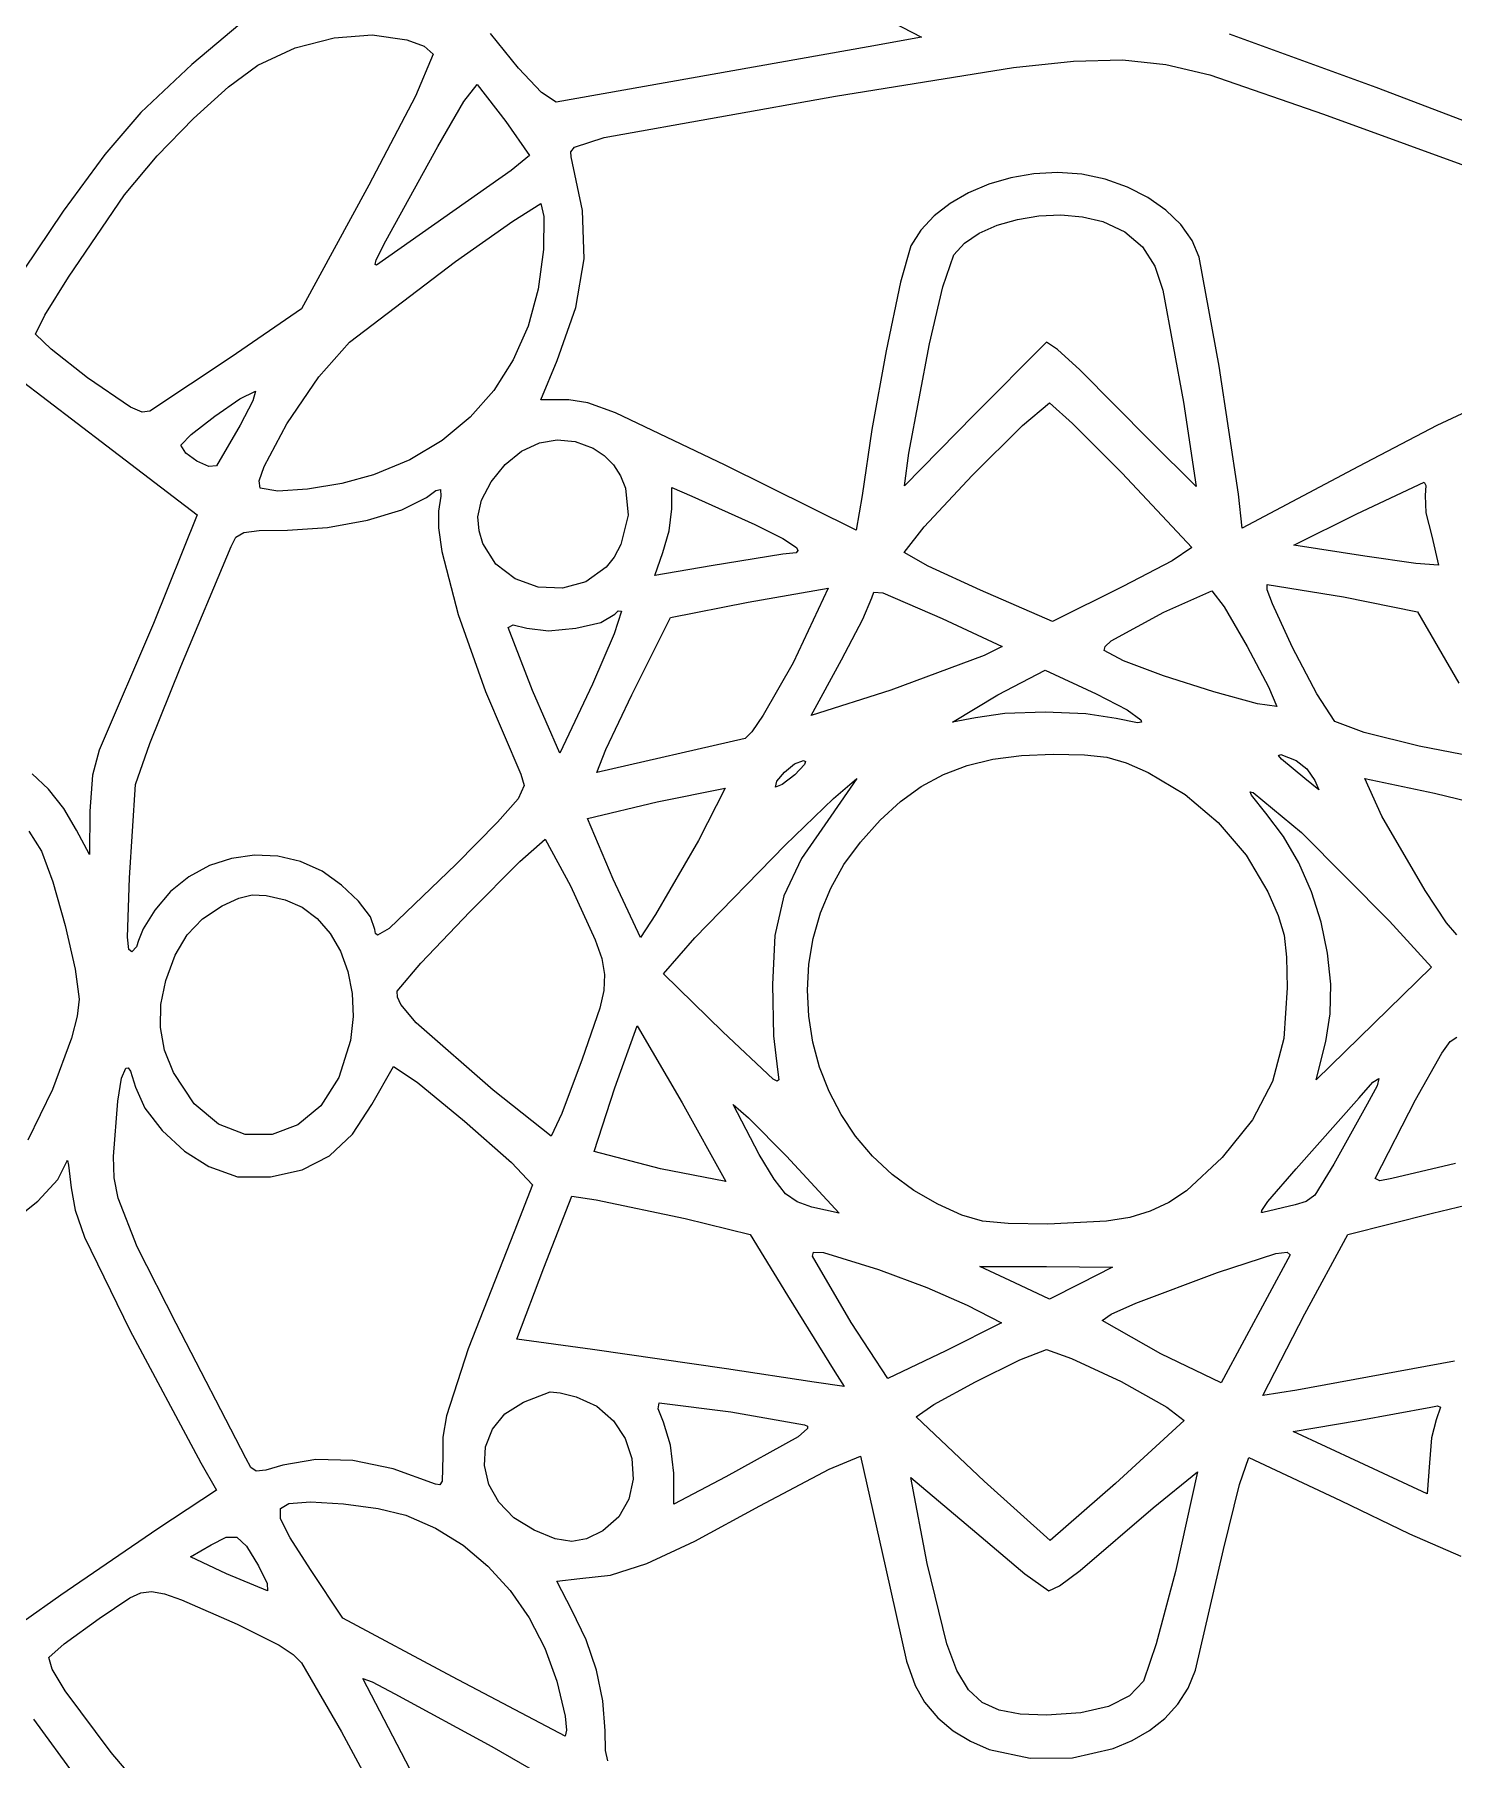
# Model space of a CAD drawing. Extents: x 0 to 238, y 7 to 276.
# Drawn here: x 49 to 131.6, y 98.1 to 198.5 of the extents above; entities that cross this region are included whole.
import ezdxf

# ---------------------------------------------------------------- set-up
doc = ezdxf.new("R2010")
doc.units = 0

msp = doc.modelspace()

# ---------------------------------------------------------------- linework, layer by layer
at = {"layer": 'Layer 1'}
for p, q in [((61.895484, 199.946047), (58.135081, 196.784267)), ((97.82589, 199.813768), (100.61284, 198.367378)), ((64.148185, 197.745055), (66.415336, 198.345329)), ((66.415336, 198.345329), (68.636184, 198.515655)), ((68.636184, 198.515655), (70.6619, 198.22627)), ((70.6619, 198.22627), (70.66189, 198.226257)), ((70.66189, 198.226257), (71.658488, 197.842611)), ((71.658488, 197.842611), (72.17884, 197.37959)), ((77.15307, 196.568213), (75.53029, 198.579043)), ((97.50839, 197.802933), (79.34029, 194.592653)), ((100.61284, 198.367378), (97.50839, 197.802933)), ((127.07113, 195.439325), (118.5339, 198.543775)), ((58.135081, 196.784267), (55.17505, 193.992897)), ((61.98356, 196.7446), (64.148185, 197.745055)), ((72.17884, 197.37959), (71.155784, 194.945422)), ((105.959042, 196.600609), (109.459884, 196.982395)), ((109.459884, 196.982395), (112.302983, 197.048747)), ((112.302983, 197.048747), (114.833538, 196.786024)), ((114.833538, 196.786024), (117.396749, 196.180582)), ((60.274791, 195.490584), (61.98356, 196.7446)), ((78.484804, 195.157098), (77.15307, 196.568213)), ((95.603333, 194.945307), (105.959042, 196.600609)), ((117.396749, 196.180582), (124.001933, 193.886977)), ((58.235292, 193.644564), (60.274791, 195.490584)), ((71.155784, 194.945422), (68.43939, 189.75959)), ((73.978024, 194.636738), (74.754137, 195.6157)), ((74.754137, 195.6157), (76.412197, 193.46375)), ((79.34029, 194.592653), (78.484804, 195.157098)), ((82.14487, 192.533188), (95.603333, 194.945307)), ((135.43197, 192.264325), (127.07113, 195.439325)), ((55.17505, 193.992897), (53.082086, 191.536128)), ((72.461077, 192.01736), (73.978024, 194.636738)), ((124.001933, 193.886977), (124.00199, 193.887089)), ((124.00199, 193.887089), (133.70338, 190.359309)), ((56.129648, 191.461199), (58.235292, 193.644564)), ((76.41219, 193.463755), (77.78802, 191.488195)), ((76.412197, 193.46375), (76.41219, 193.463755)), ((69.427187, 186.51402), (72.461077, 192.01736)), ((80.200184, 191.706571), (80.403031, 191.963782)), ((80.403031, 191.963782), (82.14487, 192.533188)), ((53.082086, 191.536128), (50.655084, 188.25584)), ((54.22244, 189.19515), (56.129648, 191.461199)), ((77.78802, 191.488195), (76.72969, 190.60625)), ((80.222233, 191.417527), (80.200184, 191.706571)), ((80.874321, 188.295466), (80.222233, 191.417527)), ((68.43939, 189.75959), (64.52355, 182.56292)), ((76.72969, 190.60625), (68.89802, 185.10291)), ((104.532561, 189.819499), (103.351236, 189.318582)), ((105.806903, 190.190604), (104.532561, 189.819499)), ((107.153177, 190.42115), (105.806903, 190.190604)), ((108.550301, 190.500387), (107.153177, 190.42115)), ((109.938056, 190.398136), (108.550301, 190.500387)), ((111.298112, 190.105717), (109.938056, 190.398136)), ((112.592849, 189.644625), (111.298112, 190.105717)), ((50.954831, 184.410602), (54.22244, 189.19515)), ((103.351236, 189.318582), (102.284013, 188.698603)), ((113.784646, 189.036358), (112.592849, 189.644625)), ((114.835884, 188.302415), (113.784646, 189.036358)), ((50.655084, 188.25584), (48.353757, 184.81018)), ((76.825611, 187.672182), (78.4583, 188.701303)), ((78.4583, 188.701303), (78.62146, 187.9296)), ((78.62146, 187.9296), (78.599411, 186.020193)), ((80.967478, 185.464436), (80.874321, 188.295466)), ((101.351974, 187.97031), (100.576206, 187.144452)), ((102.284013, 188.698603), (101.351974, 187.97031)), ((105.011391, 187.429688), (106.186721, 187.770822)), ((106.186721, 187.770822), (107.441426, 187.974703)), ((107.441426, 187.974703), (108.723416, 188.029342)), ((108.723416, 188.029342), (109.9806, 187.92275)), ((109.9806, 187.92275), (111.16089, 187.642939)), ((115.708941, 187.464292), (114.835884, 188.302415)), ((73.492954, 185.310222), (76.825611, 187.672182)), ((100.576206, 187.144452), (99.977791, 186.231777)), ((103.107216, 186.383617), (103.967526, 186.96329)), ((103.967526, 186.96329), (105.011391, 187.429688)), ((111.16089, 187.642939), (111.16089, 187.642919)), ((111.16089, 187.642919), (112.450734, 187.034928)), ((112.450734, 187.034928), (113.462766, 186.16566)), ((116.366197, 186.543487), (115.708941, 187.464292)), ((68.871561, 185.411591), (69.427187, 186.51402)), ((78.59939, 186.020145), (78.296497, 183.705454)), ((78.599411, 186.020193), (78.59939, 186.020145)), ((99.977791, 186.231777), (99.392952, 184.114558)), ((102.48255, 185.702659), (103.107216, 186.383617)), ((113.462766, 186.16566), (114.196985, 185.038424)), ((116.770031, 185.561497), (116.366197, 186.543487)), ((67.3105, 180.622683), (73.492954, 185.310222)), ((68.802108, 185.134881), (68.871561, 185.411591)), ((68.89802, 185.10291), (68.802108, 185.134881)), ((80.485165, 182.646626), (80.967478, 185.464436)), ((101.843141, 183.837344), (102.48255, 185.702659)), ((114.196985, 185.038424), (114.65339, 183.656529)), ((117.929792, 179.22032), (116.770031, 185.561497)), ((49.593879, 182.195267), (50.954831, 184.410602)), ((99.392952, 184.114558), (98.553451, 180.115485)), ((101.07144, 180.516819), (101.843141, 183.837344)), ((78.296497, 183.705454), (77.710831, 181.558608)), ((114.65339, 183.656529), (115.848424, 177.121318)), ((49.0366, 181.08126), (49.593879, 182.195267)), ((64.52355, 182.56292), (60.43133, 179.7407)), ((79.410844, 179.564227), (80.485165, 182.646626)), ((49.945002, 180.208134), (49.0366, 181.08126)), ((77.710831, 181.558608), (76.850659, 179.592011)), ((52.07049, 178.54126), (49.945002, 180.208134)), ((60.43133, 179.7407), (55.7041, 176.60098)), ((65.522907, 178.599721), (67.3105, 180.622683)), ((98.553451, 180.115485), (97.720566, 175.540933)), ((99.871995, 174.153581), (101.07144, 180.516819)), ((107.88006, 180.622649), (103.682, 176.389309)), ((108.520017, 180.200418), (107.88006, 180.622649)), ((109.824744, 179.01751), (108.520017, 180.200418)), ((76.850659, 179.592011), (75.724251, 177.818065)), ((78.458343, 177.271167), (79.410844, 179.564227)), ((113.91256, 174.872369), (109.824744, 179.01751)), ((119.063091, 171.767897), (117.929792, 179.22032)), ((48.013357, 178.541257), (53.199197, 174.590147)), ((54.57521, 176.830286), (52.07049, 178.54126)), ((60.941021, 177.319206), (61.84226, 177.765139)), ((61.84226, 177.765139), (61.692329, 177.200694)), ((63.672475, 175.868998), (65.522907, 178.599721)), ((75.724251, 177.818065), (74.339874, 176.249173)), ((55.25541, 176.556883), (54.57521, 176.830286)), ((59.474236, 176.314342), (60.941021, 177.319206)), ((61.692329, 177.200694), (60.960315, 175.789579)), ((80.081123, 177.271167), (78.458343, 177.271167)), ((81.180799, 177.097534), (80.081123, 177.271167)), ((82.793104, 176.517106), (81.180799, 177.097534)), ((106.484919, 175.778004), (108.05588, 177.094859)), ((108.05588, 177.094859), (109.405255, 175.895413)), ((115.848424, 177.121318), (116.59367, 172.226529)), ((133.509345, 177.130122), (130.602237, 175.769723)), ((55.7041, 176.60098), (55.25541, 176.556883)), ((58.106671, 175.249946), (59.474236, 176.314342)), ((60.96031, 175.789579), (59.58448, 173.425969)), ((60.960315, 175.789579), (60.96031, 175.789579)), ((62.344596, 173.389631), (63.672475, 175.868998)), ((74.339874, 176.249173), (72.705796, 174.897737)), ((89.182793, 173.461167), (82.793104, 176.517106)), ((103.682, 176.389309), (99.62505, 172.261809)), ((103.557964, 172.857112), (106.484919, 175.778004)), ((109.405255, 175.895413), (112.28922, 173.002639)), ((130.602237, 175.769723), (126.048098, 173.390677)), ((57.50309, 174.625419), (58.106671, 175.249946)), ((72.705796, 174.897737), (70.830285, 173.77616)), ((77.32893, 174.272629), (78.366317, 174.756596)), ((78.366317, 174.756596), (79.41032, 174.942907)), ((79.41032, 174.942907), (80.454323, 174.838176)), ((80.454323, 174.838176), (81.49171, 174.449018)), ((97.720566, 175.540933), (97.155571, 171.697277)), ((116.59367, 172.226529), (113.91256, 174.872369)), ((53.199197, 174.590147), (58.455587, 170.568477)), ((57.783659, 174.165151), (57.50309, 174.625419)), ((58.424722, 173.694963), (57.783659, 174.165151)), ((59.125317, 173.39014), (58.424722, 173.694963)), ((70.830285, 173.77616), (68.72161, 172.896845)), ((76.38139, 173.498723), (77.32893, 174.272629)), ((81.49171, 174.449019), (82.14745, 174.018451)), ((81.49171, 174.449018), (81.49171, 174.449019)), ((82.14745, 174.018451), (82.682887, 173.478329)), ((99.62505, 172.261809), (99.871995, 174.153581)), ((59.58448, 173.425969), (59.125317, 173.39014)), ((62.059548, 172.543929), (62.344596, 173.389631)), ((68.72161, 172.896845), (66.867322, 172.388623)), ((75.56945, 172.499922), (76.38139, 173.498723)), ((82.682887, 173.478329), (83.093473, 172.844776)), ((83.093473, 172.844776), (83.374662, 172.133915)), ((96.802793, 169.686447), (89.182793, 173.461167)), ((100.7633, 169.876687), (103.557964, 172.857112)), ((112.28922, 173.002639), (112.28921, 173.002629)), ((112.28921, 173.002629), (116.34616, 168.663459)), ((126.048098, 173.390677), (119.274758, 169.792337)), ((62.12466, 172.120733), (62.059548, 172.543929)), ((63.145514, 171.954264), (62.12466, 172.120733)), ((64.867512, 172.058995), (63.145514, 171.954264)), ((66.867322, 172.388623), (64.867512, 172.058995)), ((71.79026, 171.591479), (72.342027, 171.99552)), ((72.342027, 171.99552), (72.606059, 172.045681)), ((72.606059, 172.045681), (72.638581, 171.665893)), ((75.00225, 171.434974), (75.56945, 172.499922)), ((83.374662, 172.133915), (83.530657, 170.54476)), ((86.077748, 170.921241), (86.077748, 172.155961)), ((86.077748, 172.155961), (87.241918, 171.662072)), ((97.155571, 171.697277), (96.802793, 169.686447)), ((119.274758, 169.792337), (119.063091, 171.767897)), ((125.941722, 170.639026), (129.857562, 172.473476)), ((129.857562, 172.473476), (129.958985, 172.270629)), ((129.928118, 171.697364), (129.92811, 171.697349)), ((129.92811, 171.697349), (129.963388, 170.687521)), ((129.958985, 172.270629), (129.928118, 171.697364)), ((68.359489, 170.255333), (70.369223, 170.862221)), ((70.369223, 170.862221), (71.79026, 171.591479)), ((72.49581, 170.780126), (72.487818, 169.808265)), ((72.495816, 170.78009), (72.49581, 170.780126)), ((72.638581, 171.665893), (72.495816, 170.78009)), ((74.78893, 170.462629), (75.00225, 171.434974)), ((85.918998, 169.651243), (86.077748, 170.921241)), ((87.241918, 171.662072), (90.910808, 170.004012)), ((129.963388, 170.687521), (130.316166, 169.333739)), ((58.45559, 170.568469), (55.915589, 164.253748)), ((58.455587, 170.568477), (58.45559, 170.568469)), ((62.062951, 169.666635), (63.71164, 169.686479)), ((63.71164, 169.686479), (66.045485, 169.840268)), ((66.045485, 169.840268), (68.359489, 170.255333)), ((72.487818, 169.808265), (72.689838, 168.442421)), ((74.863051, 169.648328), (74.78893, 170.462629)), ((83.530657, 170.54476), (83.11449, 168.839849)), ((90.910808, 170.004012), (90.91081, 170.004014)), ((90.91081, 170.004014), (92.53855, 169.198137)), ((99.58921, 168.381239), (100.7633, 169.876687)), ((122.272832, 168.804576), (125.941722, 170.639026)), ((57.50274, 161.748978), (60.4308, 168.733978)), ((60.4308, 168.733978), (60.710266, 169.26976)), ((60.710266, 169.26976), (61.158405, 169.554187)), ((61.158405, 169.554187), (62.062951, 169.666635)), ((75.074322, 168.914125), (74.863051, 169.648328)), ((75.841752, 167.698832), (75.074322, 168.914125)), ((83.11449, 168.839849), (82.73031, 168.116258)), ((85.548581, 168.381241), (85.918998, 169.651243)), ((92.53855, 169.198137), (93.322929, 168.663459)), ((126.400332, 168.169576), (122.272832, 168.804576)), ((130.316166, 169.333739), (130.704222, 167.640409)), ((72.689838, 168.442421), (73.651159, 164.778486)), ((76.958101, 166.84238), (75.841752, 167.698832)), ((82.73031, 168.116258), (82.250322, 167.51762)), ((85.08997, 167.040681), (85.548581, 168.381241)), ((92.53359, 168.275404), (88.37081, 167.605126)), ((93.306943, 168.366906), (92.53359, 168.275404)), ((93.412294, 168.487484), (93.306943, 168.366906)), ((93.322929, 168.663459), (93.412294, 168.487484)), ((100.991502, 167.591904), (99.58921, 168.381239)), ((115.195222, 167.904985), (112.32449, 166.405679)), ((116.34616, 168.663459), (115.195222, 167.904985)), ((129.385716, 167.733013), (126.400332, 168.169576)), ((130.704222, 167.640409), (129.385716, 167.733013)), ((78.290251, 166.370402), (76.958101, 166.84238)), ((81.06948, 166.68239), (79.705084, 166.308528)), ((82.250322, 167.51762), (81.06948, 166.68239)), ((88.37081, 167.605126), (85.08997, 167.040681)), ((104.03421, 166.194019), (100.991502, 167.591904)), ((79.705084, 166.308528), (78.290251, 166.370402)), ((90.52305, 165.488449), (95.17972, 166.299838)), ((95.17972, 166.299838), (93.13361, 161.960668)), ((97.194903, 164.49186), (97.71966, 165.735407)), ((97.71966, 165.735407), (97.828249, 166.063931)), ((97.828249, 166.063931), (98.35025, 166.035268)), ((98.35025, 166.035268), (101.81188, 164.535957)), ((108.23227, 164.359569), (104.03421, 166.194019)), ((112.32449, 166.405679), (108.23227, 164.359569)), ((114.714733, 164.906381), (117.510494, 166.158744)), ((117.510494, 166.158744), (118.216048, 165.210653)), ((120.732866, 166.205102), (120.72081, 166.511509)), ((120.72081, 166.511509), (125.16581, 165.805953)), ((121.035551, 165.389786), (120.732866, 166.205102)), ((125.16581, 165.805954), (129.4697, 164.924009)), ((125.16581, 165.805953), (125.16581, 165.805954)), ((73.651159, 164.778486), (75.23425, 160.287721)), ((81.953508, 164.313814), (82.76269, 164.782898)), ((83.150746, 164.959287), (82.727413, 163.6496)), ((82.76269, 164.782898), (82.956718, 164.990155)), ((82.956718, 164.990155), (83.150746, 164.959287)), ((86.00749, 164.606504), (90.52305, 165.488449)), ((111.654384, 163.230684), (114.714733, 164.906381)), ((118.216048, 165.210653), (119.556604, 162.913184)), ((122.206883, 162.855848), (121.035551, 165.389786)), ((129.4697, 164.924009), (131.881817, 160.770047)), ((55.915589, 164.253748), (52.74059, 156.880669)), ((76.5538, 164.006787), (76.836022, 164.161128)), ((77.960501, 160.342308), (76.5538, 164.006787)), ((76.836022, 164.161128), (77.64741, 163.971509)), ((77.64741, 163.971509), (78.89316, 163.825437)), ((78.89316, 163.825437), (80.496095, 163.967099)), ((80.496095, 163.967099), (81.953508, 164.313814)), ((83.74971, 160.090944), (86.00749, 164.606504)), ((95.95577, 162.137067), (97.194903, 164.49186)), ((101.81188, 164.535957), (101.81191, 164.535954)), ((101.81191, 164.535954), (105.30441, 162.913174)), ((82.727413, 163.6496), (81.457416, 160.725947)), ((105.30441, 162.913174), (104.24608, 162.384007)), ((111.239873, 162.675056), (111.288379, 162.909875)), ((112.35994, 162.066514), (111.239873, 162.675056)), ((111.288379, 162.909875), (111.654384, 163.230684)), ((119.556604, 162.913184), (119.55661, 162.913174)), ((119.55661, 162.913174), (120.804562, 160.558382)), ((123.622956, 160.156546), (122.206883, 162.855848)), ((55.690347, 157.26429), (57.50274, 161.748978)), ((93.13361, 161.960674), (91.396177, 158.909145)), ((93.13361, 161.960668), (93.13361, 161.960674)), ((94.19188, 158.891507), (95.95577, 162.137067)), ((104.24608, 162.384007), (98.822106, 160.359944)), ((114.692133, 161.196694), (112.35994, 162.066514)), ((81.45741, 160.725957), (79.55241, 156.704287)), ((81.457416, 160.725947), (81.45741, 160.725957)), ((105.05879, 160.09096), (107.81046, 161.53735)), ((107.81046, 161.53735), (110.7738, 160.16152)), ((117.62956, 160.267343), (114.692133, 161.196694)), ((75.23425, 160.287721), (77.29359, 155.469526)), ((79.55241, 156.704287), (77.960501, 160.342308)), ((82.237176, 156.90712), (83.74971, 160.090944)), ((98.822106, 160.359944), (94.19188, 158.891507)), ((102.41296, 158.50346), (105.05879, 160.09096)), ((110.7738, 160.16152), (110.7738, 160.161517)), ((110.7738, 160.161517), (112.568007, 159.221142)), ((120.163497, 159.576118), (117.62956, 160.267343)), ((120.804562, 160.558382), (121.28522, 159.420674)), ((124.67192, 158.538729), (123.622956, 160.156546)), ((91.396177, 158.909145), (90.742434, 157.94231)), ((103.75352, 158.750405), (102.41296, 158.50346)), ((105.463942, 159.007822), (103.75352, 158.750405)), ((107.806059, 159.089953), (105.463942, 159.007822)), ((110.168018, 158.993491), (107.806059, 159.089953)), ((111.93797, 158.715127), (110.168018, 158.993491)), ((113.179857, 158.464875), (111.93797, 158.715127)), ((112.568007, 159.221142), (113.379948, 158.644571)), ((113.379948, 158.644571), (113.408267, 158.503046)), ((121.28522, 159.420674), (120.163497, 159.576118)), ((90.742434, 157.94231), (90.34666, 157.550944)), ((113.408267, 158.503046), (113.179857, 158.464875)), ((126.376276, 157.896013), (124.67192, 158.538729)), ((129.57553, 157.10116), (126.376276, 157.896013)), ((52.74059, 156.880669), (52.356944, 155.41664)), ((54.85691, 154.869808), (55.690347, 157.26429)), ((90.34666, 157.550944), (81.7036, 155.575384)), ((81.7036, 155.575384), (82.237176, 156.90712)), ((106.425453, 156.557146), (108.26905, 156.633697)), ((108.26905, 156.633697), (110.101844, 156.602278)), ((132.668952, 156.504744), (129.57553, 157.10116)), ((92.632227, 155.597454), (93.22313, 156.073152)), ((93.22313, 156.073152), (93.73466, 156.28096)), ((93.805215, 156.042835), (93.240771, 155.434293)), ((93.73466, 156.28096), (93.855927, 156.218121)), ((93.855927, 156.218121), (93.805215, 156.042835)), ((101.879394, 155.465121), (103.25915, 155.985674)), ((103.25915, 155.985674), (104.764995, 156.345411)), ((104.764995, 156.345411), (106.425453, 156.557146)), ((110.101844, 156.602278), (111.395546, 156.461718)), ((111.395546, 156.461718), (112.510653, 156.142566)), ((112.510653, 156.142566), (113.80766, 155.575367)), ((121.383589, 156.563734), (121.51588, 156.620509)), ((121.568797, 156.351516), (121.383589, 156.563734)), ((121.51588, 156.620509), (122.415464, 156.28096)), ((122.909357, 155.222626), (121.568797, 156.351516)), ((122.415464, 156.28096), (122.41547, 156.280963)), ((122.41547, 156.280963), (123.028422, 155.791483)), ((123.028422, 155.791483), (123.50908, 155.116793)), ((49.808122, 154.596432), (48.840737, 155.508141)), ((52.356944, 155.41664), (52.211423, 153.317609)), ((54.504132, 149.437028), (54.85691, 154.869808)), ((77.482657, 154.8224), (77.13925, 154.049597)), ((77.29359, 155.469526), (77.482657, 154.8224)), ((85.232773, 153.868844), (89.183885, 154.658186)), ((89.183885, 154.658186), (87.631665, 151.624296)), ((92.11188, 154.72874), (92.186845, 155.075454)), ((92.504347, 154.88308), (92.11188, 154.72874)), ((92.186845, 155.075454), (92.632227, 155.597454)), ((93.24077, 155.434296), (92.504347, 154.88308)), ((93.240771, 155.434293), (93.24077, 155.434296)), ((96.839112, 155.222626), (95.322162, 153.035406)), ((95.481468, 154.060663), (96.839112, 155.222626)), ((99.384046, 153.890299), (100.597201, 154.770934)), ((100.597201, 154.770934), (101.879394, 155.465121)), ((113.80766, 155.575367), (113.80769, 155.575407)), ((113.80769, 155.575407), (115.960185, 154.296036)), ((123.725157, 154.574397), (122.909357, 155.222626)), ((123.50908, 155.116793), (123.725157, 154.574397)), ((127.38969, 153.035406), (126.401912, 155.222626)), ((126.401912, 155.222626), (130.458862, 154.375959)), ((50.689516, 153.486283), (49.808122, 154.596432)), ((77.13925, 154.049597), (75.929333, 152.681481)), ((81.175825, 152.894296), (85.232773, 153.868844)), ((92.671923, 151.350887), (95.481468, 154.060663)), ((98.211404, 152.810398), (99.384046, 153.890299)), ((115.960185, 154.296036), (117.877864, 152.669398)), ((119.811071, 154.260718), (119.744443, 154.445168)), ((119.744443, 154.445168), (119.906431, 154.40679)), ((120.651675, 153.211757), (119.811071, 154.260718)), ((119.906431, 154.40679), (122.733065, 152.082867)), ((130.45886, 154.375966), (134.62164, 153.352906)), ((130.458862, 154.375959), (130.45886, 154.375966)), ((51.435311, 152.223999), (50.689516, 153.486283)), ((52.211423, 153.317609), (52.176145, 150.812889)), ((75.929333, 152.681481), (73.51887, 150.248416)), ((82.657495, 149.366516), (81.175825, 152.894296)), ((95.32216, 153.035406), (93.632132, 150.580293)), ((95.322162, 153.035406), (95.32216, 153.035406)), ((97.05075, 151.518417), (98.211404, 152.810398)), ((117.877864, 152.669398), (119.497888, 150.758333)), ((121.68293, 151.8575), (120.651675, 153.211757)), ((129.920876, 148.705054), (127.38969, 153.035406)), ((48.663055, 152.153467), (49.39066, 150.9893)), ((52.176145, 150.812889), (51.435311, 152.223999)), ((77.227579, 150.395604), (78.706488, 151.69482)), ((78.706488, 151.69482), (80.188158, 148.97843)), ((87.63166, 151.624296), (85.12694, 147.320406)), ((87.631665, 151.624296), (87.63166, 151.624296)), ((122.571558, 150.315137), (121.68293, 151.8575)), ((122.73306, 152.082907), (127.84834, 146.932347)), ((122.733065, 152.082867), (122.73306, 152.082907)), ((49.39066, 150.9893), (50.059835, 149.21273)), ((61.792164, 150.760222), (60.457257, 150.574738)), ((63.139472, 150.70262), (61.792164, 150.760222)), ((64.461977, 150.393664), (63.139472, 150.70262)), ((87.419942, 145.944566), (92.671923, 151.350887)), ((96.096864, 150.213364), (97.05075, 151.518417)), ((119.497888, 150.758333), (120.75742, 148.625677)), ((59.171961, 150.154436), (57.973481, 149.507585)), ((60.457257, 150.574738), (59.171961, 150.154436)), ((65.72247, 149.825086), (64.461977, 150.393664)), ((66.856871, 149.023068), (65.72247, 149.825086)), ((73.51887, 150.248416), (69.620672, 146.504562)), ((74.336454, 147.492351), (77.227579, 150.395604)), ((93.632132, 150.580293), (92.596949, 148.396376)), ((95.323227, 148.835187), (96.096864, 150.213364)), ((123.303916, 148.634693), (122.571558, 150.315137)), ((50.059835, 149.21273), (50.775312, 146.672176)), ((54.402708, 145.988626), (54.504132, 149.437028)), ((56.899025, 148.642452), (55.9858, 147.567306)), ((57.973481, 149.507585), (56.899025, 148.642452)), ((67.839137, 148.092064), (66.856871, 149.023068)), ((80.188158, 148.97843), (80.18816, 148.97847)), ((80.18816, 148.97847), (81.622422, 145.829375)), ((84.244995, 145.979846), (82.657495, 149.366516)), ((94.726532, 147.399235), (95.323227, 148.835187)), ((120.75742, 148.625677), (121.365413, 147.248739)), ((123.866362, 146.86619), (123.303916, 148.634693)), ((131.16993, 146.824307), (129.920876, 148.705054)), ((58.765777, 147.056941), (59.903489, 147.814311)), ((59.903489, 147.814311), (60.868669, 148.261347)), ((60.868669, 148.261347), (61.645331, 148.453721)), ((61.645331, 148.453721), (62.468295, 148.414585)), ((62.468295, 148.414585), (63.572379, 148.167089)), ((63.572379, 148.167089), (63.57236, 148.167081)), ((63.57236, 148.167081), (64.565169, 147.744505)), ((64.565169, 147.744505), (65.442636, 147.081737)), ((68.530363, 147.180904), (67.839137, 148.092064)), ((92.596949, 148.396376), (92.077704, 146.080167)), ((50.775312, 146.672176), (51.345268, 144.13824)), ((55.9858, 147.567306), (55.311112, 146.473695)), ((57.866191, 146.120976), (58.765777, 147.056941)), ((65.442636, 147.081737), (66.188638, 146.21309)), ((68.79164, 146.438416), (68.530363, 147.180904)), ((71.478401, 144.47665), (74.336454, 147.492351)), ((85.12694, 147.320406), (84.244995, 145.979846)), ((94.303472, 145.920855), (94.726532, 147.399235)), ((121.365413, 147.248739), (121.705513, 146.103313)), ((124.245254, 145.059651), (123.866362, 146.86619)), ((127.84834, 146.932347), (130.28251, 144.251237)), ((131.76414, 146.120956), (131.16993, 146.824307)), ((54.479327, 145.26984), (54.402708, 145.988626)), ((55.033299, 145.803416), (54.918646, 145.428589)), ((55.311112, 146.473695), (55.033299, 145.803416)), ((57.165045, 144.946886), (57.866191, 146.120976)), ((66.188638, 146.21309), (66.787051, 145.172878)), ((68.826918, 146.201324), (68.79164, 146.438416)), ((68.954801, 146.115955), (68.826918, 146.201324)), ((69.620672, 146.504562), (68.954801, 146.115955)), ((81.622422, 145.829375), (82.000142, 144.747406)), ((85.585492, 143.863176), (87.419942, 145.944566)), ((92.077704, 146.080167), (91.93549, 143.228176)), ((94.050739, 144.415395), (94.303472, 145.920855)), ((121.705513, 146.103313), (121.853789, 144.825597)), ((54.645243, 145.133138), (54.479327, 145.26984)), ((54.918646, 145.428589), (54.645243, 145.133138)), ((56.622649, 143.475141), (57.165045, 144.946886)), ((66.787051, 145.172878), (67.221753, 143.995412)), ((82.000142, 144.747406), (82.163715, 143.814676)), ((121.853789, 144.825597), (121.88631, 143.051787)), ((124.426948, 143.2651), (124.245254, 145.059651)), ((51.345268, 144.13824), (51.57788, 142.38152)), ((67.221753, 143.995412), (67.47662, 142.715007)), ((70.098708, 142.84009), (71.478401, 144.47665)), ((82.163715, 143.814676), (82.122236, 142.896827)), ((89.042712, 140.476506), (85.585492, 143.863176)), ((93.965025, 142.898203), (94.050739, 144.415395)), ((130.28251, 144.251237), (126.93112, 140.970397)), ((56.332157, 142.066784), (56.622649, 143.475141)), ((67.47662, 142.715007), (67.53553, 141.365976)), ((70.110832, 142.503846), (70.098708, 142.84009)), ((82.122236, 142.896827), (81.8848, 141.8595)), ((91.93549, 143.228176), (91.997226, 140.242795)), ((94.043023, 141.384628), (93.965025, 142.898203)), ((121.88631, 143.051787), (121.688424, 140.094515)), ((124.397803, 141.532561), (124.426948, 143.2651)), ((51.57788, 142.38152), (51.460747, 141.390435)), ((56.309557, 140.72788), (56.332157, 142.066784)), ((70.301552, 142.081613), (70.110832, 142.503846)), ((71.192318, 141.00564), (70.301552, 142.081613)), ((81.8848, 141.8595), (80.858438, 138.88897)), ((51.460747, 141.390435), (51.136908, 140.121537)), ((56.558156, 139.422049), (56.309557, 140.72788)), ((67.53553, 141.365976), (67.38236, 139.982631)), ((75.681417, 137.085393), (71.192318, 141.00564)), ((82.76363, 137.230989), (84.06891, 140.829329)), ((84.06891, 140.829329), (86.67947, 136.349049)), ((94.281426, 139.890017), (94.043023, 141.384628)), ((126.93112, 140.970397), (123.57973, 137.689557)), ((124.144175, 139.912057), (124.397803, 141.532561)), ((51.136908, 140.121537), (50.034479, 137.133948)), ((67.38236, 139.982631), (66.699543, 137.825931)), ((91.966358, 137.729251), (89.042712, 140.476506)), ((91.997226, 140.242795), (92.217712, 138.289286)), ((94.676926, 138.429719), (94.281426, 139.890017)), ((121.688424, 140.094515), (121.044053, 137.596957)), ((123.57973, 137.689557), (124.144175, 139.912057)), ((130.881988, 139.245686), (131.372915, 139.929262)), ((131.372915, 139.929262), (131.760074, 140.16346)), ((57.08126, 138.112911), (56.558156, 139.422049)), ((80.858438, 138.88897), (79.667814, 135.722786)), ((129.365592, 136.525436), (130.881988, 139.245686)), ((53.836126, 136.454915), (54.045588, 137.782243)), ((54.045588, 137.782243), (54.294738, 138.368736)), ((54.294738, 138.368736), (54.430062, 138.380036)), ((54.430062, 138.380036), (54.570347, 138.201166)), ((54.570347, 138.201166), (54.859186, 137.266304)), ((58.273396, 136.299204), (57.08126, 138.112911)), ((66.699543, 137.825931), (65.643828, 136.183101)), ((68.61753, 136.243211), (69.88753, 138.465711)), ((69.88753, 138.465711), (71.253994, 137.54463)), ((92.202209, 137.613978), (91.966358, 137.729251)), ((92.302048, 137.683499), (92.202209, 137.613978)), ((92.217712, 138.289286), (92.302048, 137.683499)), ((95.226216, 137.019081), (94.676926, 138.429719)), ((121.044053, 137.596957), (119.877131, 135.357369)), ((126.866153, 137.543525), (127.227199, 137.764563)), ((127.227199, 137.764563), (127.131838, 137.330757)), ((50.034479, 137.133948), (48.60132, 134.186044)), ((54.859186, 137.266304), (54.85919, 137.266264)), ((54.85919, 137.266264), (55.397176, 136.043115)), ((71.253994, 137.54463), (74.019444, 135.27748)), ((79.059268, 134.40869), (75.681417, 137.085393)), ((81.56418, 133.526819), (82.76363, 137.230989)), ((95.925987, 135.673452), (95.226216, 137.019081)), ((122.41619, 132.503765), (126.08508, 136.631265)), ((126.08508, 136.631265), (126.866153, 137.543525)), ((127.131838, 137.330757), (126.543691, 136.278487)), ((53.576505, 133.23138), (53.836126, 136.454915)), ((55.397176, 136.043115), (56.411412, 134.73067)), ((59.69291, 135.106027), (58.273396, 136.299204)), ((65.643828, 136.183101), (64.315261, 135.07192)), ((67.488642, 134.525622), (68.61753, 136.243211)), ((79.667814, 135.722786), (79.059268, 134.40869)), ((86.67947, 136.349049), (89.21947, 131.762939)), ((91.16004, 133.350424), (89.64309, 136.243204)), ((89.64309, 136.243204), (90.533853, 135.471501)), ((96.772933, 134.40818), (95.925987, 135.673452)), ((126.54369, 136.278486), (124.60341, 132.785986)), ((126.543691, 136.278487), (126.54369, 136.278486)), ((127.001982, 131.939326), (129.365592, 136.525436)), ((56.411412, 134.73067), (57.71669, 133.530675)), ((61.239757, 134.515606), (59.69291, 135.106027)), ((64.315261, 135.07192), (62.813889, 134.510162)), ((74.019444, 135.27748), (76.738592, 132.884653)), ((90.533853, 135.471501), (92.74754, 133.244594)), ((119.877131, 135.357369), (118.11159, 133.174007)), ((62.813889, 134.510162), (61.239757, 134.515606)), ((66.148085, 133.271054), (67.488642, 134.525622)), ((97.763745, 133.238612), (96.772933, 134.40818)), ((50.342544, 131.895734), (50.872817, 132.927056)), ((50.872817, 132.927056), (50.896519, 132.98769)), ((50.896519, 132.98769), (50.956602, 132.724208)), ((50.956602, 132.724208), (51.119762, 131.410106)), ((53.627148, 131.992515), (53.576505, 133.23138)), ((57.71669, 133.530675), (59.1278, 132.644874)), ((59.1278, 132.644874), (60.807907, 132.040742)), ((64.569403, 132.45305), (66.148085, 133.271054)), ((76.738592, 132.884653), (77.96615, 131.586541)), ((85.418276, 132.512581), (81.56418, 133.526819)), ((92.026554, 131.913404), (91.16004, 133.350424)), ((92.74754, 133.244594), (95.81671, 129.928484)), ((98.895118, 132.180097), (97.763745, 133.238612)), ((118.11159, 133.174007), (116.023032, 131.228216)), ((124.60341, 132.785986), (123.50098, 130.969182)), ((131.69393, 132.821271), (127.98976, 131.939326)), ((49.170658, 130.629593), (50.342544, 131.895734)), ((53.849356, 130.801608), (53.627148, 131.992515)), ((60.807907, 132.040742), (62.72614, 132.045151)), ((62.72614, 132.045151), (64.569403, 132.45305)), ((77.96615, 131.586541), (76.90782, 128.834871)), ((89.21946, 131.762929), (85.418276, 132.512581)), ((89.21947, 131.762939), (89.21946, 131.762929)), ((92.694629, 131.061776), (92.026554, 131.913404)), ((100.163742, 131.247982), (98.895118, 132.180097)), ((120.758132, 130.598765), (122.41619, 132.503765)), ((127.284204, 131.807034), (127.001982, 131.939326)), ((127.98976, 131.939326), (127.284204, 131.807034)), ((47.747419, 129.489129), (49.170658, 130.629593)), ((51.119762, 131.410106), (51.351824, 130.094906)), ((54.962259, 127.961739), (53.849356, 130.801608)), ((78.636387, 126.753476), (80.259167, 130.916256)), ((80.259167, 130.916256), (81.670277, 130.704589)), ((81.670277, 130.704589), (86.856117, 129.610979)), ((93.362701, 130.587179), (92.694629, 131.061776)), ((94.22921, 130.281254), (93.362701, 130.587179)), ((101.56631, 130.457617), (100.163742, 131.247982)), ((114.999218, 130.55091), (113.91794, 130.043102)), ((116.023032, 131.228216), (114.999218, 130.55091)), ((120.411969, 130.082828), (120.758132, 130.598765)), ((122.996066, 130.603175), (122.34563, 130.422376)), ((123.50098, 130.969182), (122.996066, 130.603175)), ((130.35365, 129.928476), (135.29254, 131.127926)), ((51.351824, 130.094906), (51.891464, 128.534967)), ((86.856117, 129.610979), (86.85611, 129.610976)), ((86.85611, 129.610976), (90.63083, 128.693753)), ((95.81671, 129.928476), (94.22921, 130.281254)), ((95.81671, 129.928484), (95.81671, 129.928476)), ((102.960885, 129.814347), (101.56631, 130.457617)), ((104.150408, 129.465427), (102.960885, 129.814347)), ((112.725869, 129.684122), (111.369673, 129.4533)), ((113.91794, 130.043102), (112.725869, 129.684122)), ((120.388542, 129.968726), (120.411969, 130.082828)), ((120.47591, 129.963765), (120.388542, 129.968726)), ((122.34563, 130.422376), (120.47591, 129.963765)), ((125.41476, 128.693756), (130.35365, 129.928476)), ((51.891464, 128.534967), (54.541712, 123.119826)), ((76.90782, 128.834871), (74.22671, 122.026251)), ((90.63083, 128.693753), (92.81805, 125.130693)), ((105.644202, 129.321559), (104.150408, 129.465427)), ((107.95159, 129.293447), (105.644202, 129.321559)), ((111.369673, 129.4533), (107.95159, 129.293447)), ((122.91004, 124.072366), (125.41476, 128.693756)), ((57.222796, 123.507915), (54.962259, 127.961739)), ((94.26442, 127.423746), (94.324502, 127.664627)), ((94.324502, 127.664627), (94.90383, 127.631003)), ((94.90383, 127.631003), (98.1097, 126.647634)), ((117.82997, 126.471243), (121.229871, 127.578086)), ((121.229871, 127.578086), (121.883062, 127.666831)), ((121.883062, 127.666831), (122.06331, 127.494303)), ((77.048887, 122.590696), (78.636387, 126.753476)), ((96.517792, 123.556415), (94.26442, 127.423746)), ((98.1097, 126.647634), (98.10971, 126.647636)), ((98.10971, 126.647636), (100.909885, 125.606939)), ((106.04719, 125.871524), (104.00108, 126.824025)), ((104.00108, 126.824025), (107.88164, 126.824025)), ((107.88164, 126.824025), (111.72692, 126.788747)), ((111.72691, 126.788747), (109.85719, 125.836246)), ((111.72692, 126.788747), (111.72691, 126.788747)), ((122.06331, 127.494303), (118.04164, 120.050683)), ((122.06331, 127.494303), (122.06331, 127.494303)), ((100.909885, 125.606939), (103.26027, 124.566246)), ((108.05802, 124.919023), (106.04719, 125.871524)), ((109.85719, 125.836246), (108.05802, 124.919023)), ((113.07629, 124.694122), (117.82997, 126.471243)), ((92.81805, 125.130693), (95.56972, 120.685693)), ((103.26027, 124.566246), (105.2711, 123.543186)), ((111.648641, 124.04534), (113.07629, 124.694122)), ((61.279746, 115.676245), (57.222796, 123.507915)), ((98.63887, 120.297626), (96.517792, 123.556415)), ((105.2711, 123.543186), (102.02554, 121.920406)), ((111.12719, 123.684293), (111.648641, 124.04534)), ((114.544728, 121.748425), (111.12719, 123.684293)), ((120.47587, 119.309866), (122.91004, 124.072366)), ((54.54171, 123.119856), (58.66921, 115.394016)), ((54.541712, 123.119826), (54.54171, 123.119856)), ((81.458607, 121.990973), (77.048887, 122.590696)), ((74.22671, 122.026251), (72.956709, 118.136871)), ((89.254997, 120.862083), (81.458607, 121.990973)), ((102.02554, 121.920406), (98.63887, 120.297626)), ((106.329525, 121.389047), (107.88175, 121.990977)), ((107.88175, 121.990977), (109.336958, 121.46622)), ((118.04164, 120.050683), (114.544728, 121.748425)), ((94.370277, 120.085971), (89.254997, 120.862083)), ((95.56972, 120.685693), (96.098887, 119.839026)), ((103.745425, 120.11243), (106.329525, 121.389047)), ((109.336958, 121.46622), (112.22092, 120.121257)), ((131.62366, 121.320696), (122.45143, 119.627366)), ((77.43724, 118.921809), (78.998281, 119.530351)), ((78.998281, 119.530351), (79.580366, 119.477434)), ((79.580366, 119.477434), (80.50641, 119.239309)), ((96.098887, 119.839026), (94.370277, 120.085971)), ((101.333305, 118.796127), (103.745425, 120.11243)), ((112.22092, 120.121257), (112.22091, 120.121247)), ((112.22091, 120.121247), (114.888792, 118.63517)), ((122.45143, 119.627366), (120.47587, 119.309866)), ((76.366298, 118.241677), (77.43724, 118.921809)), ((80.50641, 119.239309), (80.50641, 119.239301)), ((80.50641, 119.239301), (81.719085, 118.68581)), ((81.719085, 118.68581), (82.673791, 117.84748)), ((85.277696, 118.546983), (85.339432, 118.886532)), ((85.586377, 117.757642), (85.277696, 118.546983)), ((85.339432, 118.886532), (89.502212, 118.357365)), ((100.29702, 118.075137), (101.333305, 118.796127)), ((114.888792, 118.63517), (115.8898, 117.863467)), ((126.014773, 117.863475), (130.248113, 118.639587)), ((130.248113, 118.639587), (130.640027, 118.722269)), ((130.816967, 118.639587), (130.565613, 117.898753)), ((130.640027, 118.722269), (130.816967, 118.639587)), ((72.956709, 118.136871), (72.748349, 116.896636)), ((75.63642, 117.356906), (76.366298, 118.241677)), ((82.673791, 117.84748), (83.353992, 116.806578)), ((86.005301, 116.421491), (85.586377, 117.757642)), ((89.502212, 118.357365), (89.50221, 118.357356)), ((89.50221, 118.357356), (93.8061, 117.616522)), ((93.8061, 117.616522), (93.966435, 117.52378)), ((93.966435, 117.52378), (93.977528, 117.390524)), ((104.24813, 114.335687), (100.29702, 118.075137)), ((115.8898, 117.863467), (111.90341, 114.194577)), ((122.240053, 117.228475), (126.014773, 117.863475)), ((130.56561, 117.898745), (130.292207, 116.858049)), ((130.565613, 117.898753), (130.56561, 117.898745)), ((72.748349, 116.896636), (72.74504, 115.782081)), ((75.241404, 116.334055), (75.63642, 117.356906)), ((83.353992, 116.806578), (83.74315, 115.645374)), ((93.431274, 116.919786), (89.21999, 114.582632)), ((93.977528, 117.390524), (93.431274, 116.919786)), ((126.085333, 115.429305), (122.240053, 117.228475)), ((130.292207, 116.858049), (130.177554, 115.394025)), ((61.571344, 115.133849), (61.279746, 115.676245)), ((65.361503, 115.597975), (63.431696, 115.252911)), ((67.519514, 115.526317), (65.361503, 115.597975)), ((69.856118, 115.044554), (67.519514, 115.526317)), ((72.74504, 115.782081), (72.718582, 114.335689)), ((75.175051, 115.239685), (75.241404, 116.334055)), ((83.74315, 115.645374), (83.82473, 114.446136)), ((86.1861, 114.794302), (86.005301, 116.421491)), ((95.234282, 115.036817), (97.051085, 115.782062)), ((97.051085, 115.782062), (98.532755, 109.220392)), ((119.108713, 114.128423), (119.66434, 115.711515)), ((119.66434, 115.711515), (124.99129, 113.206795)), ((58.66921, 115.394016), (59.586433, 113.806516)), ((61.892705, 114.908953), (61.571344, 115.133849)), ((62.445574, 114.961869), (61.892705, 114.908953)), ((63.431696, 115.252911), (62.445574, 114.961869)), ((72.321706, 114.159301), (69.856118, 115.044554)), ((75.431159, 114.140354), (75.175051, 115.239685)), ((86.1861, 112.995132), (86.1861, 114.794302)), ((89.21999, 114.582632), (86.1861, 112.995132)), ((91.194975, 112.889282), (95.234282, 115.036817)), ((100.93181, 109.537904), (99.979309, 114.547354)), ((99.979309, 114.547354), (103.824589, 111.301794)), ((114.090429, 112.783464), (116.665709, 114.864854)), ((116.665709, 114.864854), (115.395709, 109.079294)), ((130.036443, 113.594855), (126.085333, 115.429305)), ((130.177554, 115.394025), (130.036443, 113.594855)), ((59.586433, 113.806516), (56.164483, 111.548736)), ((72.576368, 114.125125), (72.321706, 114.159301)), ((72.718582, 114.335689), (72.576368, 114.125125)), ((76.003527, 113.102621), (75.431159, 114.140354)), ((83.82473, 114.446136), (83.582194, 113.291134)), ((108.09341, 110.878467), (104.24813, 114.335687)), ((111.90341, 114.194577), (108.09341, 110.878467)), ((118.18267, 110.349285), (119.108713, 114.128423)), ((63.293167, 112.737181), (63.7843, 113.030427)), ((63.294821, 112.139663), (63.293167, 112.737181)), ((63.7843, 113.030427), (65.051547, 113.124134)), ((65.051547, 113.124134), (66.963715, 113.012788)), ((66.963715, 113.012788), (68.988331, 112.742693)), ((68.988331, 112.742693), (70.59292, 112.360149)), ((76.885955, 112.193046), (76.003527, 113.102621)), ((83.582194, 113.291134), (82.999006, 112.262636)), ((87.409781, 110.843719), (91.194975, 112.889282)), ((109.839455, 109.136619), (114.090429, 112.783464)), ((124.99129, 113.206795), (128.99973, 111.256042)), ((56.164483, 111.548736), (50.520033, 107.703456)), ((63.858715, 111.026207), (63.294821, 112.139663)), ((70.59292, 112.360149), (70.59291, 112.360127)), ((70.59291, 112.360127), (72.32855, 111.60076)), ((72.32855, 111.60076), (73.927764, 110.604507)), ((78.07224, 111.478189), (76.885955, 112.193046)), ((79.290425, 110.981544), (78.07224, 111.478189)), ((82.999006, 112.262636), (82.05863, 111.442911)), ((58.069297, 109.925953), (59.268747, 110.631509)), ((59.268747, 110.631509), (60.140219, 111.073584)), ((60.140219, 111.073584), (60.763644, 111.072482)), ((60.763644, 111.072482), (61.327539, 110.542213)), ((61.327539, 110.542213), (62.020417, 109.396789)), ((65.0543, 109.185147), (63.858715, 111.026207)), ((73.927764, 110.604507), (75.376496, 109.389147)), ((80.250644, 110.81232), (79.290425, 110.981544)), ((81.118258, 110.967212), (80.250644, 110.81232)), ((82.05863, 111.442911), (81.118258, 110.967212)), ((84.620081, 109.542297), (87.409781, 110.843719)), ((103.824589, 111.301794), (106.624764, 108.93818)), ((128.99973, 111.256042), (132.002752, 109.956826)), ((60.150687, 108.938175), (58.069297, 109.925953)), ((82.498454, 108.856033), (84.620081, 109.542297)), ((102.082199, 104.855878), (100.93181, 109.537904)), ((116.55989, 103.329005), (118.18267, 110.349285)), ((62.549577, 107.950397), (60.150687, 108.938175)), ((62.020417, 109.396789), (62.02041, 109.396787)), ((62.02041, 109.396787), (62.523118, 108.369321)), ((66.92402, 106.362927), (65.0543, 109.185147)), ((75.376496, 109.389147), (76.66069, 107.972456)), ((79.376915, 108.514831), (80.717475, 108.655942)), ((80.25886, 106.821501), (79.376915, 108.514831)), ((80.717475, 108.655942), (82.498454, 108.856033)), ((98.532755, 109.220392), (98.53291, 109.220405)), ((98.53291, 109.220405), (99.741176, 103.844949)), ((106.624764, 108.93818), (108.022649, 107.950404)), ((108.633396, 108.244202), (109.839455, 109.136619)), ((115.39571, 109.079294), (114.26241, 104.868004)), ((115.395709, 109.079294), (115.39571, 109.079294)), ((50.520033, 107.703456), (48.332813, 106.151236)), ((52.74211, 106.327595), (54.539624, 107.538066)), ((54.539624, 107.538066), (55.172351, 107.833241)), ((55.172351, 107.833241), (55.79805, 107.915096)), ((55.79805, 107.915096), (56.544465, 107.77867)), ((56.544465, 107.77867), (57.539341, 107.419001)), ((62.523118, 108.369321), (62.549577, 107.950397)), ((76.66069, 107.972456), (77.76629, 106.372211)), ((108.022649, 107.950404), (108.633396, 108.244202)), ((57.539341, 107.419001), (60.78545, 106.010095)), ((81.082928, 105.094543), (80.25886, 106.821501)), ((50.709223, 104.867977), (52.74211, 106.327595)), ((60.78541, 106.010119), (63.223987, 104.788624)), ((60.78545, 106.010095), (60.78541, 106.010119)), ((73.3093, 102.940977), (66.92402, 106.362927)), ((77.76629, 106.372211), (78.679241, 104.60619)), ((49.81405, 104.069815), (50.709223, 104.867977)), ((63.223987, 104.788624), (64.034826, 104.239061)), ((78.679241, 104.60619), (79.385486, 102.692169)), ((81.692021, 103.324591), (81.082928, 105.094543)), ((102.668761, 103.305722), (102.082199, 104.855878)), ((114.26241, 104.868004), (113.52599, 102.694014)), ((50.017161, 103.384385), (49.81405, 104.069815)), ((64.034826, 104.239061), (64.52486, 103.752339)), ((64.52486, 103.752339), (66.844374, 99.739488)), ((99.741176, 103.844949), (100.239475, 102.438797)), ((50.777558, 102.125137), (50.017161, 103.384385)), ((71.58074, 96.132339), (68.08824, 102.835119)), ((68.08824, 102.835119), (68.639455, 102.65873)), ((68.639455, 102.65873), (69.95796, 101.953174)), ((79.87097, 99.483757), (73.3093, 102.940977)), ((79.385486, 102.692169), (79.87097, 100.647927)), ((82.069604, 101.548024), (81.692021, 103.324591)), ((100.239475, 102.438797), (100.79069, 101.459285)), ((103.335112, 102.191302), (102.668761, 103.305722)), ((113.52599, 102.694014), (112.713498, 101.834668)), ((116.13242, 102.279775), (116.55989, 103.329005)), ((53.447647, 98.540031), (50.777558, 102.125137)), ((69.95796, 101.953174), (75.60241, 98.884004)), ((82.19914, 99.801221), (82.069604, 101.548024)), ((100.79069, 101.459285), (101.553021, 100.555146)), ((104.135409, 101.443991), (103.335112, 102.191302)), ((105.123807, 100.995164), (104.135409, 101.443991)), ((112.713498, 101.834668), (111.497517, 101.216754)), ((115.526357, 101.343045), (116.13242, 102.279775)), ((48.93241, 100.471509), (51.386769, 97.103994)), ((79.87097, 100.647927), (79.950345, 99.827717)), ((101.553021, 100.555146), (102.449298, 99.798956)), ((106.354466, 100.776194), (105.123807, 100.995164)), ((107.88154, 100.718454), (106.354466, 100.776194)), ((109.884659, 100.84358), (107.88154, 100.718454)), ((111.497517, 101.216754), (109.884659, 100.84358)), ((113.867745, 99.817213), (114.764024, 100.521347)), ((114.764024, 100.521347), (115.526357, 101.343045)), ((66.844374, 99.739488), (71.22764, 91.652039)), ((79.950345, 99.827717), (79.87097, 99.483757)), ((82.21733, 98.655797), (82.19914, 99.801221)), ((102.449298, 99.798956), (103.457196, 99.188183)), ((112.859845, 99.233174), (113.867745, 99.817213)), ((56.779203, 94.624193), (53.447647, 98.540031)), ((75.60241, 98.884009), (78.389354, 97.270052)), ((75.60241, 98.884004), (75.60241, 98.884009)), ((82.344661, 98.046154), (82.21733, 98.655797)), ((103.457196, 99.188183), (104.554392, 98.720296)), ((104.554392, 98.720296), (106.927378, 98.203049)), ((109.389661, 98.226958), (111.762648, 98.771764)), ((111.762648, 98.771764), (112.859845, 99.233174)), ((106.927378, 98.203049), (109.389661, 98.226958))]:
    msp.add_line(p, q, dxfattribs=at)

doc.saveas('drawing.dxf')
